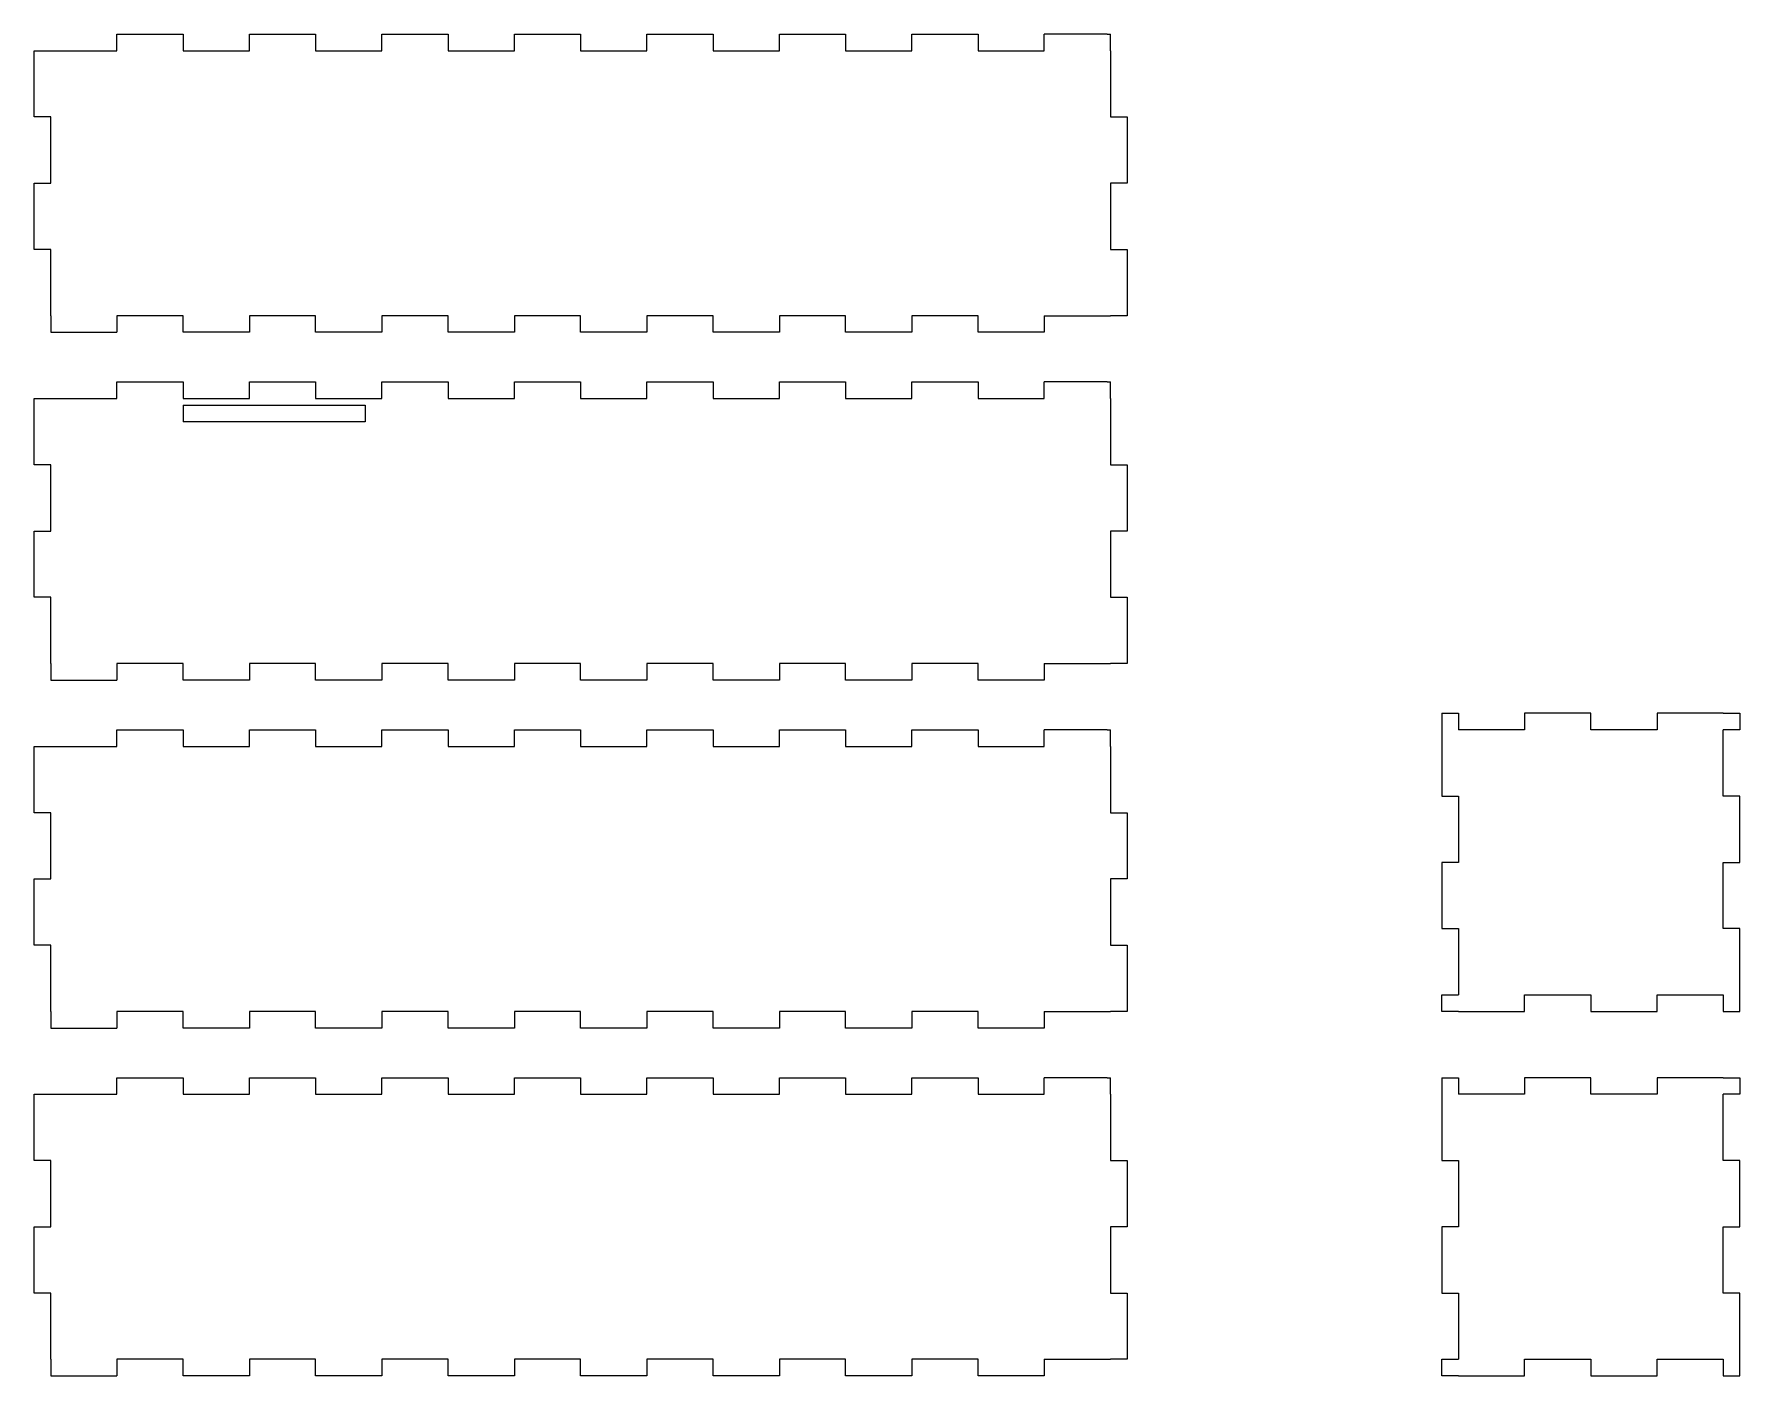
# Model space of a CAD drawing. Header units: millimetres. Extents: x 20 to 535, y 20 to 425.
import ezdxf

# ---------------------------------------------------------------- set-up
doc = ezdxf.new("R2010")
doc.units = ezdxf.units.MM

msp = doc.modelspace()

# ---------------------------------------------------------------- linework, layer by layer
for p, q in [((45, 420), (45, 425)), ((45, 425), (65, 425)), ((65, 425), (65, 420)), ((85, 420), (85, 425)), ((85, 425), (105, 425)), ((105, 425), (105, 420)), ((125, 420), (125, 425)), ((125, 425), (145, 425)), ((145, 425), (145, 420)), ((165, 420), (165, 425)), ((165, 425), (185, 425)), ((185, 425), (185, 420)), ((205, 420), (205, 425)), ((205, 425), (225, 425)), ((225, 425), (225, 420)), ((245, 420), (245, 425)), ((245, 425), (265, 425)), ((265, 425), (265, 420)), ((285, 420), (285, 425)), ((285, 425), (305, 425)), ((305, 425), (305, 420)), ((325, 420), (325, 425)), ((344, 425), (325, 425)), ((344, 425), (345, 425)), ((345, 420), (345, 425)), ((20, 400), (20, 420)), ((20, 420), (25, 420)), ((25, 420), (45, 420)), ((65, 420), (85, 420)), ((105, 420), (125, 420)), ((145, 420), (165, 420)), ((185, 420), (205, 420)), ((225, 420), (245, 420)), ((265, 420), (285, 420)), ((305, 420), (325, 420)), ((345, 420), (345, 400)), ((25, 400), (20, 400)), ((25, 380), (25, 400)), ((345, 400), (350, 400)), ((350, 400), (350, 380)), ((20, 360), (20, 380)), ((20, 380), (25, 380)), ((350, 380), (345, 380)), ((345, 380), (345, 360)), ((25, 360), (20, 360)), ((25, 340), (25, 360)), ((345, 360), (350, 360)), ((350, 360), (350, 340)), ((25, 340), (25, 335)), ((65, 340), (45, 340)), ((45, 340), (45, 335)), ((65, 335), (65, 340)), ((105, 340), (85, 340)), ((85, 340), (85, 335)), ((105, 335), (105, 340)), ((145, 340), (125, 340)), ((125, 340), (125, 335)), ((145, 335), (145, 340)), ((185, 340), (165, 340)), ((165, 340), (165, 335)), ((185, 335), (185, 340)), ((225, 340), (205, 340)), ((205, 340), (205, 335)), ((225, 335), (225, 340)), ((265, 340), (245, 340)), ((245, 340), (245, 335)), ((265, 335), (265, 340)), ((305, 340), (285, 340)), ((285, 340), (285, 335)), ((305, 335), (305, 340)), ((325, 340), (325, 335)), ((325, 340), (345, 340)), ((350, 340), (345, 340)), ((25, 335), (45, 335)), ((85, 335), (65, 335)), ((125, 335), (105, 335)), ((165, 335), (145, 335)), ((205, 335), (185, 335)), ((245, 335), (225, 335)), ((285, 335), (265, 335)), ((325, 335), (305, 335)), ((45, 315), (45, 320)), ((45, 320), (65, 320)), ((65, 320), (65, 315)), ((85, 315), (85, 320)), ((85, 320), (105, 320)), ((105, 320), (105, 315)), ((125, 315), (125, 320)), ((125, 320), (145, 320)), ((145, 320), (145, 315)), ((165, 315), (165, 320)), ((165, 320), (185, 320)), ((185, 320), (185, 315)), ((205, 315), (205, 320)), ((205, 320), (225, 320)), ((225, 320), (225, 315)), ((245, 315), (245, 320)), ((245, 320), (265, 320)), ((265, 320), (265, 315)), ((285, 315), (285, 320)), ((285, 320), (305, 320)), ((305, 320), (305, 315)), ((325, 315), (325, 320)), ((344, 320), (325, 320)), ((344, 320), (345, 320)), ((345, 315), (345, 320)), ((20, 295), (20, 315)), ((20, 315), (25, 315)), ((25, 315), (45, 315)), ((65, 315), (85, 315)), ((105, 315), (125, 315)), ((145, 315), (165, 315)), ((185, 315), (205, 315)), ((225, 315), (245, 315)), ((265, 315), (285, 315)), ((305, 315), (325, 315)), ((345, 315), (345, 295)), ((65, 313), (65, 308)), ((65, 313), (120, 313)), ((120, 313), (120, 308)), ((120, 308), (65, 308)), ((25, 295), (20, 295)), ((25, 275), (25, 295)), ((345, 295), (350, 295)), ((350, 295), (350, 275)), ((20, 255), (20, 275)), ((20, 275), (25, 275)), ((350, 275), (345, 275)), ((345, 275), (345, 255)), ((25, 255), (20, 255)), ((25, 235), (25, 255)), ((345, 255), (350, 255)), ((350, 255), (350, 235)), ((25, 235), (25, 230)), ((65, 235), (45, 235)), ((45, 235), (45, 230)), ((65, 230), (65, 235)), ((105, 235), (85, 235)), ((85, 235), (85, 230)), ((105, 230), (105, 235)), ((145, 235), (125, 235)), ((125, 235), (125, 230)), ((145, 230), (145, 235)), ((185, 235), (165, 235)), ((165, 235), (165, 230)), ((185, 230), (185, 235)), ((225, 235), (205, 235)), ((205, 235), (205, 230)), ((225, 230), (225, 235)), ((265, 235), (245, 235)), ((245, 235), (245, 230)), ((265, 230), (265, 235)), ((305, 235), (285, 235)), ((285, 235), (285, 230)), ((305, 230), (305, 235)), ((325, 235), (325, 230)), ((325, 235), (345, 235)), ((350, 235), (345, 235)), ((25, 230), (45, 230)), ((85, 230), (65, 230)), ((125, 230), (105, 230)), ((165, 230), (145, 230)), ((205, 230), (185, 230)), ((245, 230), (225, 230)), ((285, 230), (265, 230)), ((325, 230), (305, 230)), ((445, 220), (445, 215)), ((445, 220), (450, 220)), ((450, 220), (450, 215)), ((490, 220), (470, 220)), ((470, 220), (470, 215)), ((490, 215), (490, 220)), ((530, 220), (510, 220)), ((510, 220), (510, 215)), ((530, 220), (535, 220)), ((535, 220), (535, 215)), ((45, 210), (45, 215)), ((45, 215), (65, 215)), ((65, 215), (65, 210)), ((85, 210), (85, 215)), ((85, 215), (105, 215)), ((105, 215), (105, 210)), ((125, 210), (125, 215)), ((125, 215), (145, 215)), ((145, 215), (145, 210)), ((165, 210), (165, 215)), ((165, 215), (185, 215)), ((185, 215), (185, 210)), ((205, 210), (205, 215)), ((205, 215), (225, 215)), ((225, 215), (225, 210)), ((245, 210), (245, 215)), ((245, 215), (265, 215)), ((265, 215), (265, 210)), ((285, 210), (285, 215)), ((285, 215), (305, 215)), ((305, 215), (305, 210)), ((325, 210), (325, 215)), ((344, 215), (325, 215)), ((344, 215), (345, 215)), ((345, 210), (345, 215)), ((445, 215), (445, 195)), ((470, 215), (450, 215)), ((510, 215), (490, 215)), ((530, 195), (530, 215)), ((535, 215), (530, 215)), ((20, 190), (20, 210)), ((20, 210), (25, 210)), ((25, 210), (45, 210)), ((65, 210), (85, 210)), ((105, 210), (125, 210)), ((145, 210), (165, 210)), ((185, 210), (205, 210)), ((225, 210), (245, 210)), ((265, 210), (285, 210)), ((305, 210), (325, 210)), ((345, 210), (345, 190)), ((445, 195), (450, 195)), ((450, 195), (450, 175)), ((535, 195), (530, 195)), ((535, 175), (535, 195)), ((25, 190), (20, 190)), ((25, 170), (25, 190)), ((345, 190), (350, 190)), ((350, 190), (350, 170)), ((20, 150), (20, 170)), ((20, 170), (25, 170)), ((350, 170), (345, 170)), ((345, 170), (345, 150)), ((450, 175), (445, 175)), ((445, 175), (445, 155)), ((530, 155), (530, 175)), ((530, 175), (535, 175)), ((445, 155), (450, 155)), ((450, 155), (450, 135)), ((535, 155), (530, 155)), ((535, 135), (535, 155)), ((25, 150), (20, 150)), ((25, 130), (25, 150)), ((345, 150), (350, 150)), ((350, 150), (350, 130)), ((445, 130), (445, 135)), ((445, 135), (450, 135)), ((470, 130), (470, 135)), ((470, 135), (490, 135)), ((490, 135), (490, 130)), ((510, 130), (510, 135)), ((510, 135), (530, 135)), ((530, 135), (530, 130)), ((535, 130), (535, 135)), ((25, 130), (25, 125)), ((65, 130), (45, 130)), ((45, 130), (45, 125)), ((65, 125), (65, 130)), ((105, 130), (85, 130)), ((85, 130), (85, 125)), ((105, 125), (105, 130)), ((145, 130), (125, 130)), ((125, 130), (125, 125)), ((145, 125), (145, 130)), ((185, 130), (165, 130)), ((165, 130), (165, 125)), ((185, 125), (185, 130)), ((225, 130), (205, 130)), ((205, 130), (205, 125)), ((225, 125), (225, 130)), ((265, 130), (245, 130)), ((245, 130), (245, 125)), ((265, 125), (265, 130)), ((305, 130), (285, 130)), ((285, 130), (285, 125)), ((305, 125), (305, 130)), ((325, 130), (325, 125)), ((325, 130), (345, 130)), ((350, 130), (345, 130)), ((450, 130), (445, 130)), ((450, 130), (470, 130)), ((490, 130), (510, 130)), ((530, 130), (535, 130)), ((25, 125), (45, 125)), ((85, 125), (65, 125)), ((125, 125), (105, 125)), ((165, 125), (145, 125)), ((205, 125), (185, 125)), ((245, 125), (225, 125)), ((285, 125), (265, 125)), ((325, 125), (305, 125)), ((45, 105), (45, 110)), ((45, 110), (65, 110)), ((65, 110), (65, 105)), ((85, 105), (85, 110)), ((85, 110), (105, 110)), ((105, 110), (105, 105)), ((125, 105), (125, 110)), ((125, 110), (145, 110)), ((145, 110), (145, 105)), ((165, 105), (165, 110)), ((165, 110), (185, 110)), ((185, 110), (185, 105)), ((205, 105), (205, 110)), ((205, 110), (225, 110)), ((225, 110), (225, 105)), ((245, 105), (245, 110)), ((245, 110), (265, 110)), ((265, 110), (265, 105)), ((285, 105), (285, 110)), ((285, 110), (305, 110)), ((305, 110), (305, 105)), ((325, 105), (325, 110)), ((344, 110), (325, 110)), ((344, 110), (345, 110)), ((345, 105), (345, 110)), ((445, 110), (445, 105)), ((445, 110), (450, 110)), ((450, 110), (450, 105)), ((490, 110), (470, 110)), ((470, 110), (470, 105)), ((490, 105), (490, 110)), ((530, 110), (510, 110)), ((510, 110), (510, 105)), ((530, 110), (535, 110)), ((535, 110), (535, 105)), ((20, 85), (20, 105)), ((20, 105), (25, 105)), ((25, 105), (45, 105)), ((65, 105), (85, 105)), ((105, 105), (125, 105)), ((145, 105), (165, 105)), ((185, 105), (205, 105)), ((225, 105), (245, 105)), ((265, 105), (285, 105)), ((305, 105), (325, 105)), ((345, 105), (345, 85)), ((445, 105), (445, 85)), ((470, 105), (450, 105)), ((510, 105), (490, 105)), ((530, 85), (530, 105)), ((535, 105), (530, 105)), ((25, 85), (20, 85)), ((25, 65), (25, 85)), ((345, 85), (350, 85)), ((350, 85), (350, 65)), ((445, 85), (450, 85)), ((450, 85), (450, 65)), ((535, 85), (530, 85)), ((535, 65), (535, 85)), ((20, 45), (20, 65)), ((20, 65), (25, 65)), ((350, 65), (345, 65)), ((345, 65), (345, 45)), ((450, 65), (445, 65)), ((445, 65), (445, 45)), ((530, 45), (530, 65)), ((530, 65), (535, 65)), ((25, 45), (20, 45)), ((25, 25), (25, 45)), ((345, 45), (350, 45)), ((350, 45), (350, 25)), ((445, 45), (450, 45)), ((450, 45), (450, 25)), ((535, 45), (530, 45)), ((535, 25), (535, 45)), ((25, 25), (25, 20)), ((65, 25), (45, 25)), ((45, 25), (45, 20)), ((65, 20), (65, 25)), ((105, 25), (85, 25)), ((85, 25), (85, 20)), ((105, 20), (105, 25)), ((145, 25), (125, 25)), ((125, 25), (125, 20)), ((145, 20), (145, 25)), ((185, 25), (165, 25)), ((165, 25), (165, 20)), ((185, 20), (185, 25)), ((225, 25), (205, 25)), ((205, 25), (205, 20)), ((225, 20), (225, 25)), ((265, 25), (245, 25)), ((245, 25), (245, 20)), ((265, 20), (265, 25)), ((305, 25), (285, 25)), ((285, 25), (285, 20)), ((305, 20), (305, 25)), ((325, 25), (325, 20)), ((325, 25), (345, 25)), ((350, 25), (345, 25)), ((445, 20), (445, 25)), ((445, 25), (450, 25)), ((470, 20), (470, 25)), ((470, 25), (490, 25)), ((490, 25), (490, 20)), ((510, 20), (510, 25)), ((510, 25), (530, 25)), ((530, 25), (530, 20)), ((535, 20), (535, 25)), ((25, 20), (45, 20)), ((85, 20), (65, 20)), ((125, 20), (105, 20)), ((165, 20), (145, 20)), ((205, 20), (185, 20)), ((245, 20), (225, 20)), ((285, 20), (265, 20)), ((325, 20), (305, 20)), ((450, 20), (445, 20)), ((450, 20), (470, 20)), ((490, 20), (510, 20)), ((530, 20), (535, 20))]:
    msp.add_line(p, q)

doc.saveas('drawing.dxf')
